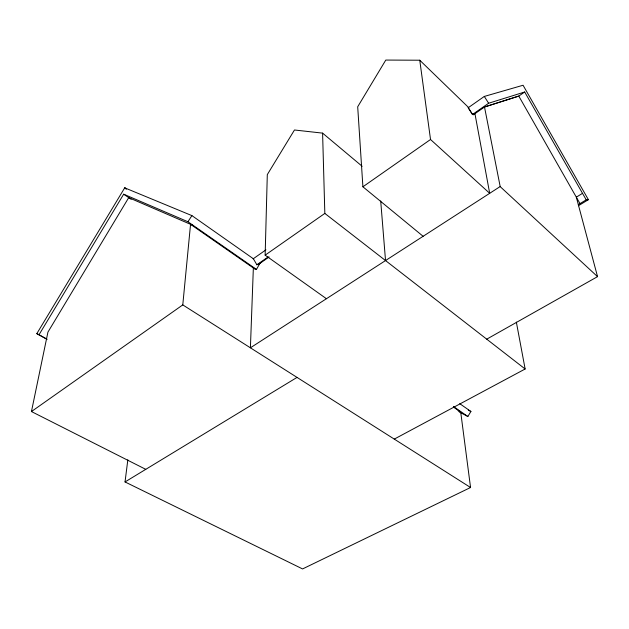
<?xml version="1.0" encoding="UTF-8"?>
<svg xmlns="http://www.w3.org/2000/svg" width="629" height="629" viewBox="0 0 629 629"><rect width="100%" height="100%" fill="white"/><g stroke="black" fill="none" stroke-linecap="round" stroke-linejoin="round"><path stroke-width="0.94" d="M326.435 298.72L265.147 255.154L267.301 174.618L294.466 129.991L322.591 133.128L362.155 166.284M31.45 411.555L182.78 304.9L190.548 224.325L128.717 197.648L47.93 332.112L31.45 411.555L145.763 469.344M453.47 407.081L460.719 412.121L470.555 487.506L302.58 568.938L125.029 481.948L127.836 459.799M47.073 339.353L36.82 333.637L124.707 187.835L191.908 215.613L253.361 258.747L256.868 264.778L260.209 263.197M36.82 333.637L39.022 334.754L123.677 194.196L187.937 221.738L256.475 269.416L259.903 263.339M459.217 411.893L467.858 416.5L470.917 411.492L459.744 403.653M187.937 221.738L191.908 215.613M423.12 236.292L362.902 186.789L357.697 106.781L385.789 60.062L419.755 60.219L430.527 139.496L489.692 193.315L474.934 113.66L472.481 114.509L468.212 107.763M253.11 258.865L265.933 249.855M474.934 113.66L472.544 114.447L468.267 107.701L484.306 96.434L523.069 85.253L588.39 199.676L578.381 205.754M265.147 255.154L324.831 213.42L322.591 133.128M362.902 186.789L430.527 139.496M256.868 264.778L268.119 256.939M472.544 114.447L488.623 103.242L524.696 91.999L586.22 199.833L588.39 199.676M258.134 264.644L269.133 256.954M473.212 114.863L484.558 106.985L518.783 96.08L524.696 91.999M582.517 193.347L576.313 197.152L597.55 276.642L486.736 339.165M578.318 204.637L586.22 199.833M125.029 481.948L297.037 377.4M394.273 439.105L525.136 368.995L516.346 322.111M472.481 114.509L474.816 113.747M500.204 186.656L484.503 107.001L518.783 96.08L579.993 203.623M468.267 107.701L468.66 107.583L419.755 60.219M193.457 225.575L190.548 224.325L254.965 269.102M256.475 269.416L253.353 267.978L250.405 347.806L500.126 186.577L597.55 276.642M468.314 410.132L470.917 411.492M458.124 410.737L460.711 412.113M39.022 334.754L46.743 339.055M182.78 304.9L470.555 487.506M123.677 194.196L131.147 199.307M453.446 406.476L467.858 416.5M324.831 213.42L525.136 368.995M484.306 96.434L488.623 103.242M380.702 200.958L385.53 260.563M126.327 188.944L124.707 187.835L126.28 189.014"/></g></svg>
